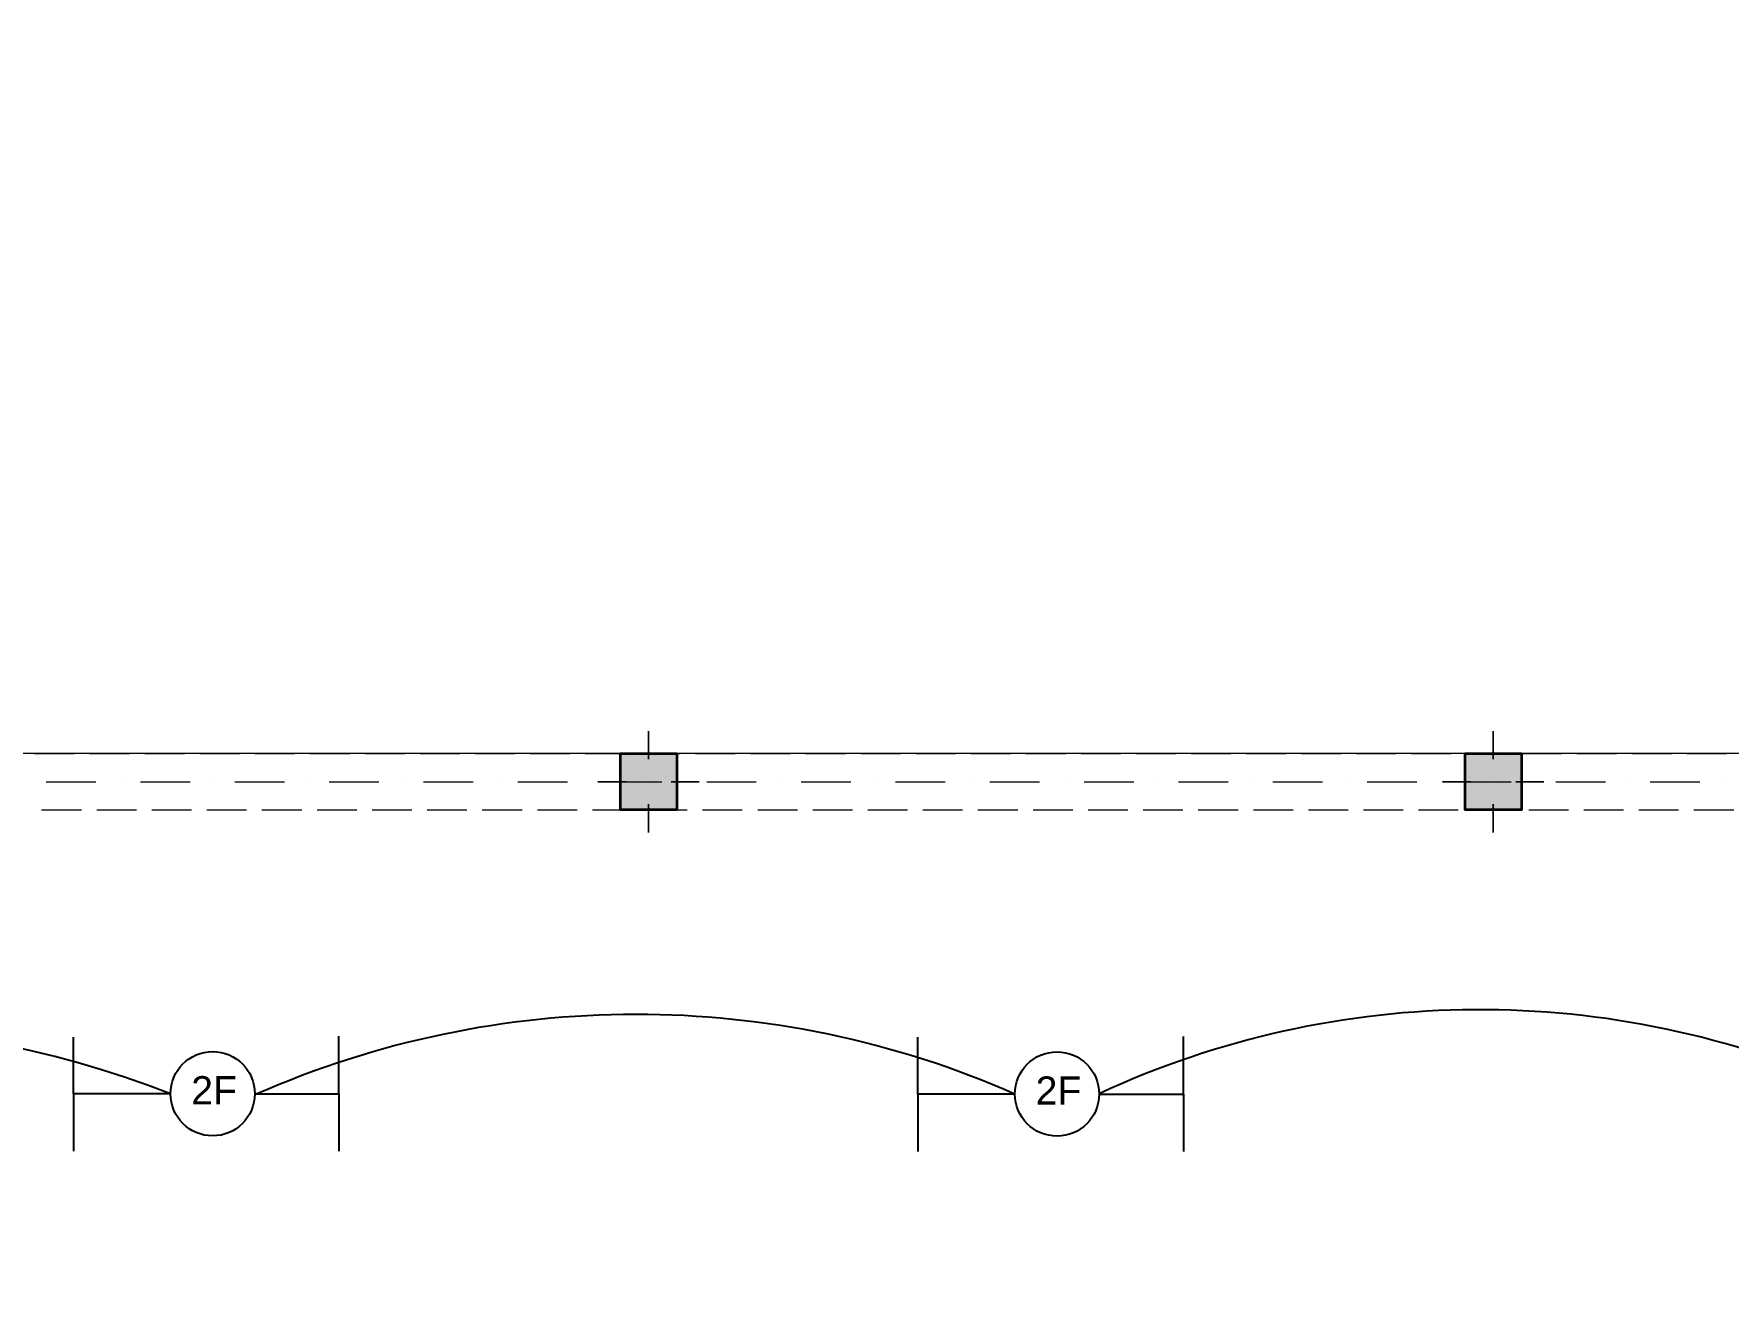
# Model space of a CAD drawing. Header units: inches. Extents: x 206002 to 410047, y 60394 to 83306.
# Drawn here: x 229378 to 235411, y 72319 to 76855 of the extents above; entities that cross this region are included whole.
import ezdxf

# ---------------------------------------------------------------- set-up
doc = ezdxf.new("R2010")
doc.units = ezdxf.units.IN
doc.header["$MEASUREMENT"] = 0
doc.layers.add('LIGHTING', color=1, linetype='Continuous')
doc.layers.add('PDF_Structural - Bearing', color=7, linetype='Continuous')
doc.styles.get("Standard").update_dxf_attribs({"font": 'arial.ttf'})

msp = doc.modelspace()

# ---------------------------------------------------------------- linework, layer by layer
at = {"layer": 'LIGHTING'}
for p, q in [((229518.4, 73082), (229518.4, 73284)), ((230464, 73082), (230464, 73287.3)), ((232525.3, 73081), (232525.3, 73282.9)), ((233470.9, 73081), (233470.9, 73286.2)), ((229864.2, 73082), (229518.4, 73082)), ((229518.4, 73082), (229518.4, 72877.9)), ((230164.2, 73082), (230464, 73082)), ((230464, 73082), (230464, 72877.9)), ((232871.1, 73081), (232525.3, 73081)), ((232525.3, 73081), (232525.3, 72876.8)), ((233171.1, 73081), (233470.9, 73081)), ((233470.9, 73081), (233470.9, 72876.8))]:
    msp.add_line(p, q, dxfattribs=at)
for centre in [(230014.2, 73082), (233021.1, 73081)]:
    msp.add_circle(centre, 150, dxfattribs=at)
for centre, radius, start, end in [((231521.3, 70009), 3355.4, 66.27974, 113.75921), ((234526.1, 70164.1), 3217.2, 65.72541, 114.90859), ((228517.6, 69593.7), 3739.2, 68.89263, 111.10737)]:
    msp.add_arc(centre, radius, start, end, dxfattribs=at)
at = {"layer": 'PDF_Structural - Bearing', "lineweight": 18}
msp.add_lwpolyline([(271070.4, 74292.9), (240590.2, 74292.9), (240590.2, 81254.4), (237582.3, 81254.4), (237582.3, 74292.9), (207102.1, 74292.9), (207102.1, 65369.4), (216627.1, 65369.4), (216627.1, 63865.4), (261745.9, 63865.4), (261745.9, 65369.4), (271070.4, 65369.4)], close=True, dxfattribs=at)
at = {"layer": 'PDF_Structural - Bearing', "lineweight": 0}
for points in [[(231566.4, 74373.1), (231566.4, 74272.8)], [(234574.4, 74373.1), (234574.4, 74272.8)], [(231386, 74192.6), (231486.2, 74192.6)], [(231746.9, 74192.6), (231646.7, 74192.6)], [(234393.9, 74192.6), (234494.1, 74192.6)], [(234754.8, 74192.6), (234654.6, 74192.6)], [(231566.4, 74012.1), (231566.4, 74112.4)], [(234574.4, 74012.1), (234574.4, 74112.4)]]:
    msp.add_lwpolyline(points, close=True, dxfattribs=at)
at = {"layer": 'PDF_Structural - Bearing', "lineweight": 18}
for points in [[(229380, 74293.1), (229521.5, 74293.1)], [(229576.1, 74293.1), (229717.6, 74293.1)], [(229772.2, 74293.1), (229913.7, 74293.1)], [(229968.3, 74293.1), (230109.8, 74293.1)], [(230164.4, 74293.1), (230306, 74293.1)], [(230360.7, 74293.1), (230502.1, 74293.1)], [(230556.8, 74293.1), (230698.3, 74293.1)], [(230752.9, 74293.1), (230894.4, 74293.1)], [(230949, 74293.1), (231090.5, 74293.1)], [(231145.1, 74293.1), (231286.6, 74293.1)], [(231341.2, 74293.1), (231482.7, 74293.1)], [(231537.4, 74293.1), (231678.8, 74293.1)], [(231733.5, 74293.1), (231875, 74293.1)], [(231929.6, 74293.1), (232071.2, 74293.1)], [(232125.8, 74293.1), (232267.3, 74293.1)], [(232321.9, 74293.1), (232463.4, 74293.1)], [(232518, 74293.1), (232659.5, 74293.2)], [(232714.2, 74293.2), (232855.6, 74293.2)], [(232910.3, 74293.2), (233051.8, 74293.2)], [(233106.4, 74293.2), (233247.9, 74293.2)], [(233302.5, 74293.2), (233444, 74293.2)], [(233498.6, 74293.2), (233640.1, 74293.2)], [(233694.7, 74293.2), (233836.3, 74293.2)], [(233891, 74293.2), (234032.4, 74293.2)], [(234087.1, 74293.2), (234228.5, 74293.2)], [(234283.2, 74293.2), (234424.7, 74293.2)], [(234479.3, 74293.2), (234620.8, 74293.2)], [(234675.4, 74293.2), (234816.9, 74293.2)], [(234871.5, 74293.2), (235013, 74293.2)], [(235067.7, 74293.2), (235209.1, 74293.2)], [(235263.8, 74293.2), (235405.2, 74293.2)], [(229405.2, 74092.5), (229546.8, 74092.5)], [(229601.5, 74092.5), (229742.9, 74092.5)], [(229797.6, 74092.5), (229939.1, 74092.5)], [(229993.7, 74092.5), (230135.2, 74092.5)], [(230189.8, 74092.5), (230331.3, 74092.5)], [(230385.9, 74092.5), (230527.4, 74092.5)], [(230582, 74092.5), (230723.5, 74092.5)], [(230778.2, 74092.5), (230919.6, 74092.5)], [(230974.3, 74092.5), (231115.8, 74092.5)], [(231170.4, 74092.5), (231312, 74092.5)], [(231366.6, 74092.5), (231508.1, 74092.5)], [(231562.7, 74092.5), (231704.2, 74092.5)], [(231758.8, 74092.5), (231900.3, 74092.5)], [(231955, 74092.5), (232096.4, 74092.5)], [(232151.1, 74092.5), (232292.5, 74092.5)], [(232347.2, 74092.5), (232488.7, 74092.5)], [(232543.3, 74092.6), (232684.8, 74092.6)], [(232739.4, 74092.6), (232880.9, 74092.6)], [(232935.5, 74092.6), (233077.1, 74092.6)], [(233131.8, 74092.6), (233273.2, 74092.6)], [(233327.9, 74092.6), (233469.3, 74092.6)], [(233524, 74092.6), (233665.5, 74092.6)], [(233720.1, 74092.6), (233861.6, 74092.6)], [(233916.2, 74092.6), (234057.7, 74092.6)], [(234112.3, 74092.6), (234253.8, 74092.6)], [(234308.5, 74092.6), (234449.9, 74092.6)], [(234504.6, 74092.6), (234646, 74092.6)], [(234700.7, 74092.6), (234842.3, 74092.6)], [(234896.9, 74092.6), (235038.4, 74092.6)], [(235093, 74092.6), (235234.5, 74092.6)], [(235289.1, 74092.6), (235430.6, 74092.6)]]:
    msp.add_lwpolyline(points, dxfattribs=at)
at = {"layer": 'PDF_Structural - Bearing', "lineweight": 35}
for points in [[(231666.7, 74292.9), (231666.7, 74092.3), (231466.2, 74092.3), (231466.2, 74292.9)], [(231666.7, 74292.9), (231666.7, 74092.3), (231466.2, 74092.3), (231466.2, 74292.9)], [(234674.6, 74292.9), (234674.6, 74092.3), (234474.1, 74092.3), (234474.1, 74292.9)], [(234674.6, 74292.9), (234674.6, 74092.3), (234474.1, 74092.3), (234474.1, 74292.9)]]:
    msp.add_lwpolyline(points, close=True, dxfattribs=at)
at = {"layer": 'PDF_Structural - Bearing', "lineweight": 15}
for points in [[(231497.8, 74283.8), (231497.8, 74283.8)], [(231497.8, 74283.8), (231497.8, 74283.8)], [(231584.6, 74283.8), (231584.6, 74283.8)], [(231584.6, 74283.8), (231584.6, 74283.8)], [(234536.9, 74283.8), (234536.9, 74283.8)], [(234536.9, 74283.8), (234536.9, 74283.8)], [(234623.7, 74283.8), (234623.7, 74283.8)], [(234623.7, 74283.8), (234623.7, 74283.8)], [(231497.8, 74233.7), (231497.8, 74233.7)], [(231497.8, 74233.7), (231497.8, 74233.7)], [(231541.2, 74258.8), (231541.2, 74258.8)], [(231541.2, 74258.8), (231541.2, 74258.8)], [(231541.2, 74208.6), (231541.2, 74208.6)], [(231541.2, 74208.6), (231541.2, 74208.6)], [(231584.6, 74233.7), (231584.6, 74233.7)], [(231584.6, 74233.7), (231584.6, 74233.7)], [(231628, 74258.8), (231628, 74258.8)], [(231628, 74258.8), (231628, 74258.8)], [(231628, 74208.6), (231628, 74208.6)], [(231628, 74208.6), (231628, 74208.6)], [(234493.4, 74258.8), (234493.4, 74258.8)], [(234493.4, 74258.8), (234493.4, 74258.8)], [(234493.4, 74208.6), (234493.4, 74208.6)], [(234493.4, 74208.6), (234493.4, 74208.6)], [(234536.9, 74233.7), (234536.9, 74233.7)], [(234536.9, 74233.7), (234536.9, 74233.7)], [(234580.3, 74258.8), (234580.3, 74258.8)], [(234580.3, 74258.8), (234580.3, 74258.8)], [(234580.3, 74208.6), (234580.3, 74208.6)], [(234580.3, 74208.6), (234580.3, 74208.6)], [(234623.7, 74233.7), (234623.7, 74233.7)], [(234623.7, 74233.7), (234623.7, 74233.7)], [(234667.1, 74258.8), (234667.1, 74258.8)], [(234667.1, 74258.8), (234667.1, 74258.8)], [(234667.1, 74208.6), (234667.1, 74208.6)], [(234667.1, 74208.6), (234667.1, 74208.6)], [(231497.8, 74183.6), (231497.8, 74183.6)], [(231497.8, 74183.6), (231497.8, 74183.6)], [(231541.2, 74158.5), (231541.2, 74158.5)], [(231541.2, 74158.5), (231541.2, 74158.5)], [(231584.6, 74183.6), (231584.6, 74183.6)], [(231584.6, 74183.6), (231584.6, 74183.6)], [(231628, 74158.5), (231628, 74158.5)], [(231628, 74158.5), (231628, 74158.5)], [(234493.4, 74158.5), (234493.4, 74158.5)], [(234493.4, 74158.5), (234493.4, 74158.5)], [(234536.9, 74183.6), (234536.9, 74183.6)], [(234536.9, 74183.6), (234536.9, 74183.6)], [(234580.3, 74158.5), (234580.3, 74158.5)], [(234580.3, 74158.5), (234580.3, 74158.5)], [(234623.7, 74183.6), (234623.7, 74183.6)], [(234623.7, 74183.6), (234623.7, 74183.6)], [(234667.1, 74158.5), (234667.1, 74158.5)], [(234667.1, 74158.5), (234667.1, 74158.5)], [(231497.8, 74133.4), (231497.8, 74133.4)], [(231497.8, 74133.4), (231497.8, 74133.4)], [(231541.2, 74108.4), (231541.2, 74108.4)], [(231541.2, 74108.4), (231541.2, 74108.4)], [(231584.6, 74133.4), (231584.6, 74133.4)], [(231584.6, 74133.4), (231584.6, 74133.4)], [(231628, 74108.4), (231628, 74108.4)], [(231628, 74108.4), (231628, 74108.4)], [(234493.4, 74108.4), (234493.4, 74108.4)], [(234493.4, 74108.4), (234493.4, 74108.4)], [(234536.9, 74133.4), (234536.9, 74133.4)], [(234536.9, 74133.4), (234536.9, 74133.4)], [(234580.3, 74108.4), (234580.3, 74108.4)], [(234580.3, 74108.4), (234580.3, 74108.4)], [(234623.7, 74133.4), (234623.7, 74133.4)], [(234623.7, 74133.4), (234623.7, 74133.4)], [(234667.1, 74108.4), (234667.1, 74108.4)], [(234667.1, 74108.4), (234667.1, 74108.4)]]:
    msp.add_lwpolyline(points, dxfattribs=at)
at = {"layer": 'PDF_Structural - Bearing', "lineweight": 20}
for points in [[(229421.2, 74192.8), (229598.1, 74192.8)], [(229686.5, 74192.8), (229686.5, 74192.8)], [(229757.2, 74192.8), (229934, 74192.8)], [(230022.5, 74192.8), (230022.5, 74192.8)], [(230093.3, 74192.8), (230270.1, 74192.8)], [(230358.6, 74192.8), (230358.6, 74192.8)], [(230429.2, 74192.8), (230606.1, 74192.8)], [(230694.5, 74192.8), (230694.5, 74192.8)], [(230765.2, 74192.8), (230942.1, 74192.8)], [(231030.5, 74192.8), (231030.5, 74192.8)], [(231101.3, 74192.8), (231278.2, 74192.8)], [(231366.6, 74192.8), (231366.6, 74192.8)], [(231437.3, 74192.8), (231614.2, 74192.8)], [(231702.6, 74192.8), (231702.6, 74192.8)], [(231773.4, 74192.8), (231950.2, 74192.8)], [(232038.6, 74192.8), (232038.6, 74192.8)], [(232109.4, 74192.8), (232286.2, 74192.8)], [(232374.7, 74192.8), (232374.7, 74192.8)], [(232445.4, 74192.8), (232622.2, 74192.9)], [(232710.7, 74192.9), (232710.7, 74192.9)], [(232781.4, 74192.9), (232958.3, 74192.9)], [(233046.7, 74192.9), (233046.7, 74192.9)], [(233117.4, 74192.9), (233294.3, 74192.9)], [(233382.7, 74192.9), (233382.7, 74192.9)], [(233453.5, 74192.9), (233630.3, 74192.9)], [(233718.7, 74192.9), (233718.7, 74192.9)], [(233789.5, 74192.9), (233966.4, 74192.9)], [(234054.8, 74192.9), (234054.8, 74192.9)], [(234125.5, 74192.9), (234302.3, 74192.9)], [(234390.8, 74192.9), (234390.8, 74192.9)], [(234461.6, 74192.9), (234638.4, 74192.9)], [(234726.9, 74192.9), (234726.9, 74192.9)], [(234797.5, 74192.9), (234974.4, 74192.9)], [(235062.8, 74192.9), (235062.8, 74192.9)], [(235133.6, 74192.9), (235310.4, 74192.9)], [(235398.8, 74192.9), (235398.8, 74192.9)]]:
    msp.add_lwpolyline(points, dxfattribs=at)
at = {"layer": 'PDF_Structural - Bearing', "lineweight": 0}
for points in [[(231566.4, 74192.6), (231566.4, 74192.6)], [(231566.4, 74192.6), (231566.4, 74192.6)], [(234574.4, 74192.6), (234574.4, 74192.6)], [(234574.4, 74192.6), (234574.4, 74192.6)]]:
    msp.add_lwpolyline(points, dxfattribs=at)
at = {"layer": 'PDF_Structural - Bearing', "lineweight": 0, "transparency": 33554559}
for points in [[(231466.2, 74292.9), (231666.7, 74292.9), (231466.2, 74092.3), (231666.7, 74092.3)], [(234474.1, 74292.9), (234674.6, 74292.9), (234474.1, 74092.3), (234674.6, 74092.3)]]:
    msp.add_solid(points, dxfattribs=at)
at = {"layer": 'PDF_Structural - Bearing', "color": 7, "lineweight": 0, "true_color": 0xffffff, "transparency": 33554559}
for points in [[(231666.7, 74292.9), (231666.7, 74092.3), (231466.2, 74292.9), (231466.2, 74092.3)], [(231666.7, 74292.9), (231666.7, 74092.3), (231466.2, 74292.9), (231466.2, 74092.3)], [(234674.6, 74292.9), (234674.6, 74092.3), (234474.1, 74292.9), (234474.1, 74092.3)], [(234674.6, 74292.9), (234674.6, 74092.3), (234474.1, 74292.9), (234474.1, 74092.3)]]:
    msp.add_solid(points, dxfattribs=at)

# ---------------------------------------------------------------- texts
at = {"layer": 'LIGHTING', "char_height": 100, "attachment_point": 1}
for insert in [(229937.8, 73144.6), (232944.7, 73143.6)]:
    msp.add_mtext_dynamic_manual_height_columns('2F', width=175.49, gutter_width=1, heights=[0], dxfattribs=dict(at, insert=insert))

doc.saveas('drawing.dxf')
